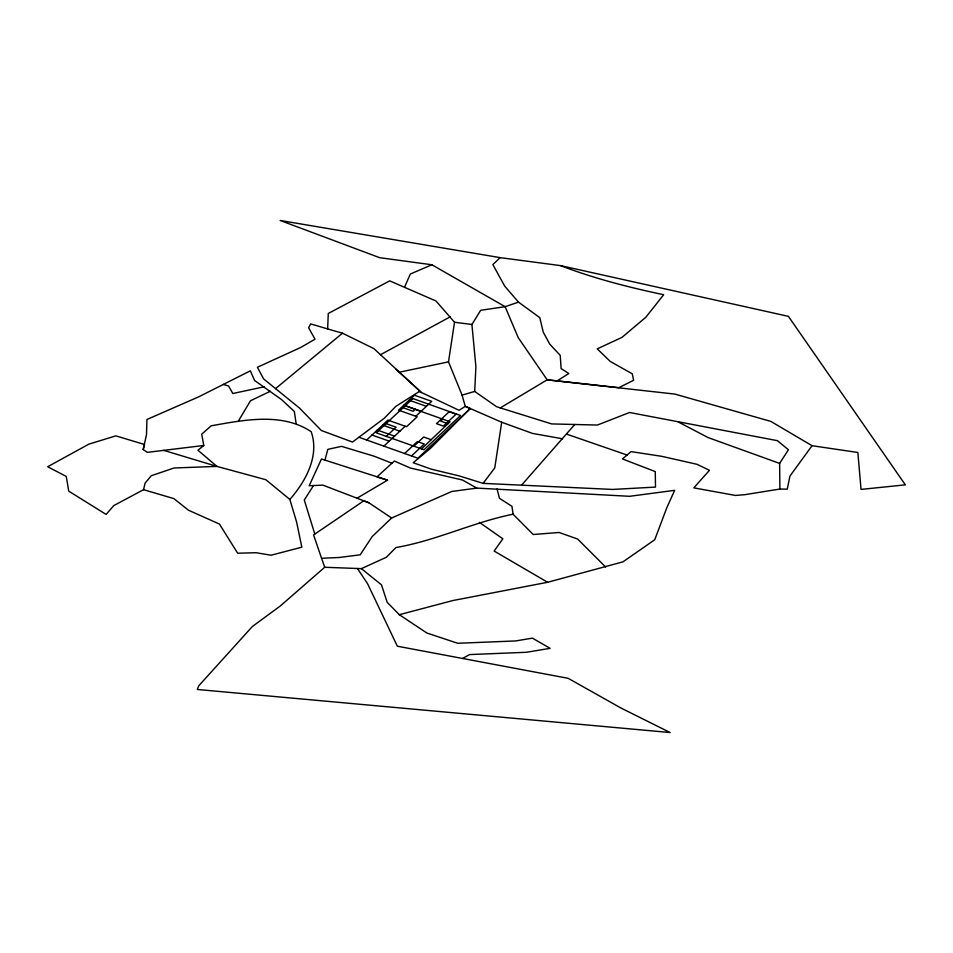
<?xml version="1.0" encoding="UTF-8"?>
<svg xmlns="http://www.w3.org/2000/svg" width="953" height="953" viewBox="0 0 953 953"><rect width="100%" height="100%" fill="white"/><g stroke="black" fill="none" stroke-linecap="round" stroke-linejoin="round"><path stroke-width="1.43" d="M327.653 328.928L310.702 323.925L308.617 327.772L315.026 339.208L300.695 347.476L257.393 367.274L263.624 378.913L299.385 407.979L321.352 430.506L352.503 442.061L384.452 418.129L395.709 406.466L419.928 391.111L373.91 348.631L342.484 333.205L327.653 328.928L328.273 313.477L389.717 280.861L436.021 301.005L454.521 322.245L448.506 361.866L462.074 395.126L465.255 406.335L470.222 408.527L430.53 448.303L413.197 462.741L431.364 469.186L459.406 475.964L483.1 483.362L612.648 489.437L655.497 487.09L655.259 471.58L622.452 458.941L631.029 451.627L661.549 456.284L697.012 464.302L709.449 470.317L693.82 487.865L735.442 495.441L744.638 494.702L779.888 489.044L787.261 489.163L789.93 476.095L812.051 445.706L857.855 452.484L861.047 489.401L905.35 484.863L788.393 316.348L560.507 265.613L500.182 257.644L280.17 220.465L379.675 257.691L431.864 264.767L505.114 306.675L518.229 337.648L547.177 379.83L674.927 394.101L770.798 421.381L812.051 445.706M474.689 391.433L475.904 366.762L471.926 324.485L480.669 310.297L505.114 306.675L518.503 302.137L539.791 317.647L543.246 332.132L549.738 344.116L560.245 355.398L561.103 368.608L568.822 373.516L557.112 380.914L547.177 379.83L500.277 407.908L496.525 406.669L474.689 391.433L462.074 395.126M419.308 391.504L459.048 410.302L465.255 406.335L501.695 422.25L494.774 467.863L483.1 483.362M324.985 460.12L327.832 449.351L341.484 446.349L374.207 456.225L391.969 463.229M143.534 489.687L145.118 483.088L151.301 475.702L174.125 467.983L216.974 466.41L265.875 479.728L289.855 499.443L296.633 522.125L301.827 547.189L271.045 555.23L256.19 552.728L237.666 553.216L219.44 524.055L188.491 510.224L173.839 498.586L143.534 489.687L113.788 505.578L106.14 514.429L68.747 491.152L66.245 476.417L47.65 466.744L88.927 444.11L115.849 435.855L144.522 444.503L143.188 449.53L147.334 452.365L203.775 445.48L201.714 434.175L211.221 425.8C243.658 420.047 281.945 412.161 311.178 431.709C319.731 455.915 305.627 481.491 289.855 499.443M143.188 449.542L146.5 434.556L146.941 419.487L198.712 396.829L250.329 370.836L254.594 380.473L281.492 399.533L294.346 411.517L296.061 423.203M404.644 286.96L410.35 274.011L431.864 264.767M313.513 485.565L304.281 500.003L314.812 534.073M238.405 421.047L250.472 400.772L270.342 391.254M779.888 489.044L779.637 463.408L788.417 449.733L777.386 440.667L629.54 412.494L597.4 425.05L551.632 423.918L500.277 407.908M521.815 484.886L574.742 424.478M391.612 518.015L372.146 536.61L360.234 554.789L339.316 557.481L321.566 558.291L313.573 534.919L363.82 500.79L368.918 502.779L391.612 518.015L451.77 491.474L476.81 488.103L629.588 496.299L674.653 490.342L666.874 507.592L654.747 539.732L622.952 561.853L547.63 582.283L452.925 600.533L399.331 614.697L387.192 602.332L381.462 584.808L361.39 568.643L324.711 567.273L280.349 605.941L252.378 626.502L198.76 685.803L197.295 689.472L670.126 732.535L620.88 707.984L568.179 678.322L397.33 646.205L367.655 583.867L357.47 568.5M421.5 448.887L450.066 421.738L405.144 405.752M470.222 408.527L417.926 458.238L358.924 437.26M500.182 257.644L492.856 264.565L504.661 286.067L518.503 302.137M366.679 440.012L387.931 420.106L406.55 426.73L417.176 416.771L398.545 410.147L414.484 395.221L431.721 401.356L415.794 416.282M386.322 436.379L396.103 427.206L386.06 423.632M415.186 409.325L413.102 411.279L403.059 407.705M383.916 446.147L405.168 426.241M404.608 453.509L417.354 441.561L424.252 444.015L411.505 455.963M413.912 446.183L423.692 437.022L431.185 439.69M442.776 419.141L440.691 421.095L448.005 423.704M275.56 388.61L342.484 333.205M203.775 445.48L197.938 450.245L216.974 466.41L163.666 450.364M357.101 498.157L387.537 480.181L321.471 459.001L309.189 485.768L322.853 485.113L368.918 502.779M462.622 658.475L469.555 654.58L526.509 652.269L550.131 648.338L532.405 638.141L515.644 640.94L457.702 643.275L426.825 632.983L399.331 614.697M380.426 354.754L450.412 316.718M361.39 568.643L386.346 557.267L395.936 547.546C436.283 540.601 473.129 522.232 513.083 514.203L533.215 534.514L559.149 532.477L577.649 539.053L605.643 567.023M264.374 386.763L232.818 393.506L228.577 386.001L223.347 384.428M395.817 369.204L399.188 372.242L448.506 361.866M557.112 380.914L618.866 387.668L633.578 380.295L632.315 373.826L610.242 361.437L597.245 348.869L622.047 337.338L645.824 317.254L663.693 294.715C628.718 287.353 593.91 278.419 560.507 265.613M454.521 322.245L471.926 324.485M562.556 438.797L532.453 433.401L501.695 422.25M387.537 480.181L377.066 476.822L394.351 461.061L410.374 468.03L462.408 479.978L476.81 488.103M566.666 434.151L627.098 455.034M409.171 400.2L426.408 406.335M403.858 405.168L421.107 411.303M382.618 425.086L399.855 431.209M377.305 430.053L394.542 436.188M371.992 435.033L389.229 441.168M779.637 463.408L708.139 437.594L678.119 421.893M547.63 582.283L494.13 551.037L502.85 538.814L479.407 522.363M399.188 372.242L421.417 392.505M321.566 558.291L324.711 567.273M497.061 488.96L499.443 498.288L511.964 506.341L513.083 514.203M412.84 398.545L376.28 432.805L423.954 449.756L460.513 415.508L412.84 398.545M449.232 411.696L436.474 423.644L443.371 426.098L456.13 414.15L449.232 411.696"/></g></svg>
